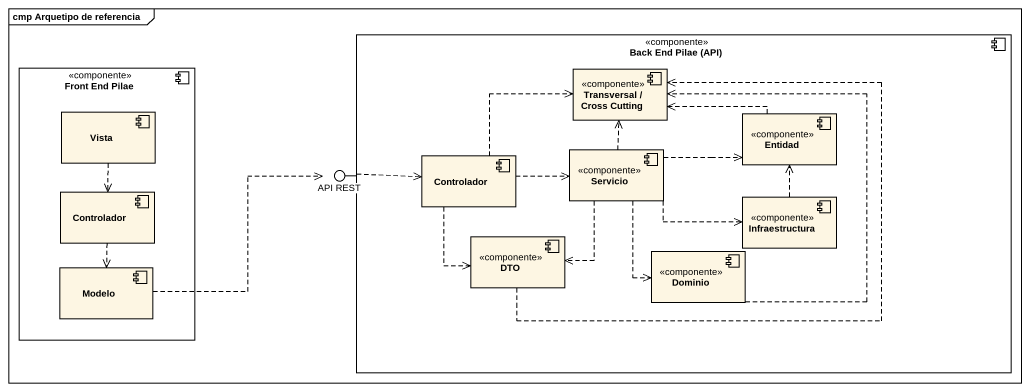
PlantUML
@startuml
mainframe cmp Arquetipo de referencia
component "Front End Pilae" as Front_End_Pilae <<componente>> {
  component Vista
  component "Controlador" as Controlador_2
  component Modelo
}
component "Back End Pilae (API)" as Back_End_Pilae_API <<componente>> {
  component "Transversal / Cross Cutting" as Transversal_Cross_Cutting <<componente>>
  component Entidad <<componente>>
  component Controlador
  component Servicio <<componente>>
  component Infraestructura <<componente>>
  component DTO <<componente>>
  component Dominio <<componente>>
}
() "API REST" as API_REST
Back_End_Pilae_API -left- API_REST
Vista ..> Controlador_2
Entidad .left.> Transversal_Cross_Cutting
API_REST .right.> Controlador
Controlador .right.> Transversal_Cross_Cutting
Controlador .right.> Servicio
Controlador ..> DTO
Servicio .up.> Transversal_Cross_Cutting
Servicio .right.> Entidad
Servicio .right.> Infraestructura
Servicio ..> DTO
Servicio ..> Dominio
Controlador_2 ..> Modelo
Infraestructura .up.> Entidad
DTO .up.> Transversal_Cross_Cutting
Dominio .up.> Transversal_Cross_Cutting
Modelo .right.> API_REST
@enduml
